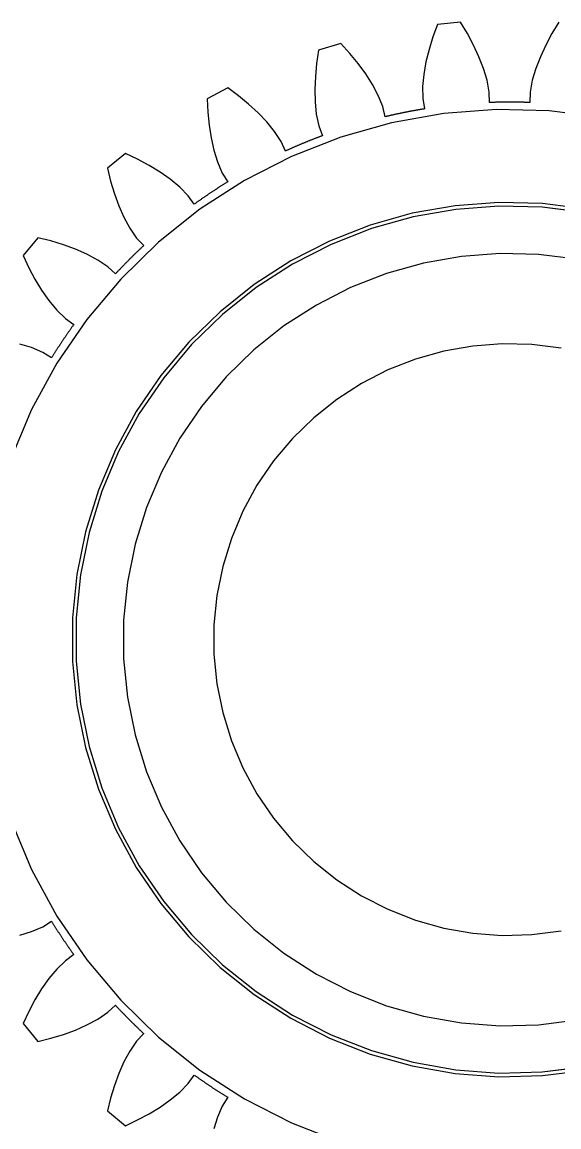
# Model space of a CAD drawing. Header units: millimetres. Extents: x -29 to 159, y -20 to 130.
# Drawn here: x -6.68 to 0.67, y 100.81 to 115.97 of the extents above; entities that cross this region are included whole.
import ezdxf

# ---------------------------------------------------------------- set-up
doc = ezdxf.new("R2010")
doc.units = ezdxf.units.MM
doc.linetypes.add('DASHED', pattern=[1.524, 1.27, -0.254])
doc.layers.add('HIDDEN', color=8, linetype='DASHED')
doc.layers.add('VISIBLE', color=7, linetype='CONTINUOUS')

msp = doc.modelspace()

# ---------------------------------------------------------------- linework, layer by layer
at = {"layer": 'HIDDEN'}
for points in [[(-0.99143, 115.93546), (-1.0534, 115.76291)], [(-0.99143, 115.93546), (-1.0534, 115.76291)], [(-0.67457, 115.96666), (-0.99143, 115.93546)], [(-0.67457, 115.96666), (-0.99143, 115.93546)], [(-0.58012, 115.80952), (-0.67457, 115.96666)], [(-0.58012, 115.80952), (-0.67457, 115.96666)], [(0.67457, 115.96666), (0.58012, 115.80952)], [(0.67457, 115.96666), (0.58012, 115.80952)], [(-1.0534, 115.76291), (-1.10555, 115.59086)], [(-1.0534, 115.76291), (-1.10555, 115.59086)], [(-0.49541, 115.65096), (-0.58012, 115.80952)], [(-0.49541, 115.65096), (-0.58012, 115.80952)], [(0.58012, 115.80952), (0.49541, 115.65096)], [(0.58012, 115.80952), (0.49541, 115.65096)], [(-2.61933, 115.57983), (-2.64645, 115.3985)], [(-2.61933, 115.57983), (-2.64645, 115.3985)], [(-2.31465, 115.67225), (-2.61933, 115.57983)], [(-2.31465, 115.67225), (-2.61933, 115.57983)], [(-2.19136, 115.53655), (-2.31465, 115.67225)], [(-2.19136, 115.53655), (-2.31465, 115.67225)], [(-2.07734, 115.39756), (-2.19136, 115.53655)], [(-2.07734, 115.39756), (-2.19136, 115.53655)], [(-1.10555, 115.59086), (-1.14719, 115.41965)], [(-1.10555, 115.59086), (-1.14719, 115.41965)], [(-0.42117, 115.49116), (-0.49541, 115.65096)], [(-0.42117, 115.49116), (-0.49541, 115.65096)], [(0.49541, 115.65096), (0.42117, 115.49116)], [(0.49541, 115.65096), (0.42117, 115.49116)], [(-2.64645, 115.3985), (-2.66403, 115.21959)], [(-2.64645, 115.3985), (-2.66403, 115.21959)], [(-1.97335, 115.25532), (-2.07734, 115.39756)], [(-1.97335, 115.25532), (-2.07734, 115.39756)], [(-1.14719, 115.41965), (-1.17725, 115.24967)], [(-1.14719, 115.41965), (-1.17725, 115.24967)], [(-0.35853, 115.3303), (-0.42117, 115.49116)], [(-0.35853, 115.3303), (-0.42117, 115.49116)], [(0.42117, 115.49116), (0.35853, 115.3303)], [(0.42117, 115.49116), (0.35853, 115.3303)], [(-2.66403, 115.21959), (-2.67147, 115.04355)], [(-2.66403, 115.21959), (-2.67147, 115.04355)], [(-1.88053, 115.10978), (-1.97335, 115.25532)], [(-1.88053, 115.10978), (-1.97335, 115.25532)], [(-1.17725, 115.24967), (-1.19373, 115.08143)], [(-1.17725, 115.24967), (-1.19373, 115.08143)], [(-0.30954, 115.16852), (-0.35853, 115.3303)], [(-0.30954, 115.16852), (-0.35853, 115.3303)], [(0.35853, 115.3303), (0.30954, 115.16852)], [(0.35853, 115.3303), (0.30954, 115.16852)], [(-1.80092, 114.96065), (-1.88053, 115.10978)], [(-1.80092, 114.96065), (-1.88053, 115.10978)], [(-1.19373, 115.08143), (-1.19057, 114.91614)], [(-1.19373, 115.08143), (-1.19057, 114.91614)], [(-0.2804, 115.00578), (-0.30954, 115.16852)], [(-0.2804, 115.00578), (-0.30954, 115.16852)], [(0.30954, 115.16852), (0.2804, 115.00578)], [(0.30954, 115.16852), (0.2804, 115.00578)], [(-3.86577, 115.06353), (-4.14657, 114.91344)], [(-3.86577, 115.06353), (-4.14657, 114.91344)], [(-3.71838, 114.95449), (-3.86577, 115.06353)], [(-3.71838, 114.95449), (-3.86577, 115.06353)], [(-3.57944, 114.84042), (-3.71838, 114.95449)], [(-3.57944, 114.84042), (-3.71838, 114.95449)], [(-2.67147, 115.04355), (-2.66779, 114.87096)], [(-2.67147, 115.04355), (-2.66779, 114.87096)], [(-1.74059, 114.80673), (-1.80092, 114.96065)], [(-1.74059, 114.80673), (-1.80092, 114.96065)], [(-1.19057, 114.91614), (-1.16799, 114.7754)], [(-1.19057, 114.91614), (-1.16799, 114.7754)], [(-0.27508, 114.86334), (-0.2804, 115.00578)], [(-0.27508, 114.86334), (-0.2804, 115.00578)], [(0.2804, 115.00578), (0.27508, 114.86334)], [(0.2804, 115.00578), (0.27508, 114.86334)], [(-4.14657, 114.91344), (-4.13779, 114.73031)], [(-4.14657, 114.91344), (-4.13779, 114.73031)], [(-3.44969, 114.7212), (-3.57944, 114.84042)], [(-3.44969, 114.7212), (-3.57944, 114.84042)], [(-2.66779, 114.87096), (-2.65113, 114.70275)], [(-2.66779, 114.87096), (-2.65113, 114.70275)], [(-1.70759, 114.66806), (-1.74059, 114.80673)], [(-1.70759, 114.66806), (-1.74059, 114.80673)], [(-1.16799, 114.7754), (-1.17662, 114.77401), (-1.18524, 114.77261), (-1.19386, 114.7712), (-1.20248, 114.76978), (-1.2111, 114.76835), (-1.21971, 114.76691), (-1.22832, 114.76546), (-1.23694, 114.764), (-1.24555, 114.76253), (-1.25415, 114.76105), (-1.26276, 114.75956), (-1.27137, 114.75806), (-1.27997, 114.75655), (-1.28857, 114.75503), (-1.29717, 114.7535), (-1.30577, 114.75196), (-1.31436, 114.75041), (-1.32296, 114.74884), (-1.33155, 114.74727), (-1.34014, 114.74569), (-1.34873, 114.7441), (-1.35732, 114.74249), (-1.3659, 114.74088), (-1.37448, 114.73926), (-1.38306, 114.73763), (-1.39164, 114.73598), (-1.40022, 114.73433), (-1.40879, 114.73267), (-1.41737, 114.73099), (-1.42594, 114.72931), (-1.43451, 114.72762), (-1.44307, 114.72591), (-1.45164, 114.7242), (-1.4602, 114.72247), (-1.46876, 114.72074), (-1.47732, 114.71899), (-1.48588, 114.71724), (-1.49443, 114.71547), (-1.50299, 114.7137), (-1.51154, 114.71191), (-1.52008, 114.71012), (-1.52863, 114.70831), (-1.53717, 114.7065), (-1.54572, 114.70467), (-1.55426, 114.70284), (-1.56279, 114.70099), (-1.57133, 114.69913), (-1.57986, 114.69727), (-1.58839, 114.69539), (-1.59692, 114.69351), (-1.60545, 114.69161), (-1.61397, 114.6897), (-1.62249, 114.68779), (-1.63101, 114.68586), (-1.63953, 114.68392), (-1.64805, 114.68198), (-1.65656, 114.68002), (-1.66507, 114.67805), (-1.67358, 114.67607), (-1.68208, 114.67409), (-1.69059, 114.67209), (-1.69909, 114.67008), (-1.70759, 114.66806)], [(-1.16799, 114.7754), (-1.17662, 114.77401), (-1.18524, 114.77261), (-1.19386, 114.7712), (-1.20248, 114.76978), (-1.2111, 114.76835), (-1.21971, 114.76691), (-1.22832, 114.76546), (-1.23694, 114.764), (-1.24555, 114.76253), (-1.25415, 114.76105), (-1.26276, 114.75956), (-1.27137, 114.75806), (-1.27997, 114.75655), (-1.28857, 114.75503), (-1.29717, 114.7535), (-1.30577, 114.75196), (-1.31436, 114.75041), (-1.32296, 114.74884), (-1.33155, 114.74727), (-1.34014, 114.74569), (-1.34873, 114.7441), (-1.35732, 114.74249), (-1.3659, 114.74088), (-1.37448, 114.73926), (-1.38306, 114.73763), (-1.39164, 114.73598), (-1.40022, 114.73433), (-1.40879, 114.73267), (-1.41737, 114.73099), (-1.42594, 114.72931), (-1.43451, 114.72762), (-1.44307, 114.72591), (-1.45164, 114.7242), (-1.4602, 114.72247), (-1.46876, 114.72074), (-1.47732, 114.71899), (-1.48588, 114.71724), (-1.49443, 114.71547), (-1.50299, 114.7137), (-1.51154, 114.71191), (-1.52008, 114.71012), (-1.52863, 114.70831), (-1.53717, 114.7065), (-1.54572, 114.70467), (-1.55426, 114.70284), (-1.56279, 114.70099), (-1.57133, 114.69913), (-1.57986, 114.69727), (-1.58839, 114.69539), (-1.59692, 114.69351), (-1.60545, 114.69161), (-1.61397, 114.6897), (-1.62249, 114.68779), (-1.63101, 114.68586), (-1.63953, 114.68392), (-1.64805, 114.68198), (-1.65656, 114.68002), (-1.66507, 114.67805), (-1.67358, 114.67607), (-1.68208, 114.67409), (-1.69059, 114.67209), (-1.69909, 114.67008), (-1.70759, 114.66806)], [(0.27508, 114.86334), (0.26635, 114.86366), (0.25762, 114.86397), (0.24889, 114.86427), (0.24016, 114.86456), (0.23143, 114.86484), (0.2227, 114.86511), (0.21397, 114.86537), (0.20524, 114.86562), (0.19651, 114.86585), (0.18778, 114.86608), (0.17905, 114.8663), (0.17031, 114.86651), (0.16158, 114.8667), (0.15285, 114.86689), (0.14412, 114.86706), (0.13538, 114.86723), (0.12665, 114.86739), (0.11791, 114.86753), (0.10918, 114.86766), (0.10045, 114.86779), (0.09171, 114.8679), (0.08298, 114.86801), (0.07424, 114.8681), (0.06551, 114.86818), (0.05678, 114.86825), (0.04804, 114.86832), (0.03931, 114.86837), (0.03057, 114.86841), (0.02184, 114.86844), (0.0131, 114.86846), (0.00437, 114.86847), (-0.00437, 114.86847), (-0.0131, 114.86846), (-0.02184, 114.86844), (-0.03057, 114.86841), (-0.03931, 114.86837), (-0.04804, 114.86832), (-0.05678, 114.86825), (-0.06551, 114.86818), (-0.07424, 114.8681), (-0.08298, 114.86801), (-0.09171, 114.8679), (-0.10045, 114.86779), (-0.10918, 114.86766), (-0.11791, 114.86753), (-0.12665, 114.86739), (-0.13538, 114.86723), (-0.14412, 114.86706), (-0.15285, 114.86689), (-0.16158, 114.8667), (-0.17031, 114.86651), (-0.17905, 114.8663), (-0.18778, 114.86608), (-0.19651, 114.86585), (-0.20524, 114.86562), (-0.21397, 114.86537), (-0.2227, 114.86511), (-0.23143, 114.86484), (-0.24016, 114.86456), (-0.24889, 114.86427), (-0.25762, 114.86397), (-0.26635, 114.86366), (-0.27508, 114.86334)], [(0.27508, 114.86334), (0.26635, 114.86366), (0.25762, 114.86397), (0.24889, 114.86427), (0.24016, 114.86456), (0.23143, 114.86484), (0.2227, 114.86511), (0.21397, 114.86537), (0.20524, 114.86562), (0.19651, 114.86585), (0.18778, 114.86608), (0.17905, 114.8663), (0.17031, 114.86651), (0.16158, 114.8667), (0.15285, 114.86689), (0.14412, 114.86706), (0.13538, 114.86723), (0.12665, 114.86739), (0.11791, 114.86753), (0.10918, 114.86766), (0.10045, 114.86779), (0.09171, 114.8679), (0.08298, 114.86801), (0.07424, 114.8681), (0.06551, 114.86818), (0.05678, 114.86825), (0.04804, 114.86832), (0.03931, 114.86837), (0.03057, 114.86841), (0.02184, 114.86844), (0.0131, 114.86846), (0.00437, 114.86847), (-0.00437, 114.86847), (-0.0131, 114.86846), (-0.02184, 114.86844), (-0.03057, 114.86841), (-0.03931, 114.86837), (-0.04804, 114.86832), (-0.05678, 114.86825), (-0.06551, 114.86818), (-0.07424, 114.8681), (-0.08298, 114.86801), (-0.09171, 114.8679), (-0.10045, 114.86779), (-0.10918, 114.86766), (-0.11791, 114.86753), (-0.12665, 114.86739), (-0.13538, 114.86723), (-0.14412, 114.86706), (-0.15285, 114.86689), (-0.16158, 114.8667), (-0.17031, 114.86651), (-0.17905, 114.8663), (-0.18778, 114.86608), (-0.19651, 114.86585), (-0.20524, 114.86562), (-0.21397, 114.86537), (-0.2227, 114.86511), (-0.23143, 114.86484), (-0.24016, 114.86456), (-0.24889, 114.86427), (-0.25762, 114.86397), (-0.26635, 114.86366), (-0.27508, 114.86334)], [(-4.13779, 114.73031), (-4.12013, 114.55141)], [(-4.13779, 114.73031), (-4.12013, 114.55141)], [(-3.33026, 114.59656), (-3.44969, 114.7212)], [(-3.33026, 114.59656), (-3.44969, 114.7212)], [(-2.65113, 114.70275), (-2.61578, 114.54125)], [(-2.65113, 114.70275), (-2.61578, 114.54125)], [(-4.12013, 114.55141), (-4.09309, 114.3773)], [(-4.12013, 114.55141), (-4.09309, 114.3773)], [(-3.22309, 114.46583), (-3.33026, 114.59656)], [(-3.22309, 114.46583), (-3.33026, 114.59656)], [(-3.13389, 114.32664), (-3.22309, 114.46583)], [(-3.13389, 114.32664), (-3.22309, 114.46583)], [(-2.61578, 114.54125), (-2.56618, 114.40761)], [(-2.61578, 114.54125), (-2.56618, 114.40761)], [(-4.09309, 114.3773), (-4.05581, 114.20875)], [(-4.09309, 114.3773), (-4.05581, 114.20875)], [(-3.07447, 114.19707), (-3.13389, 114.32664)], [(-3.07447, 114.19707), (-3.13389, 114.32664)], [(-2.56618, 114.40761), (-2.57437, 114.40457), (-2.58255, 114.40151), (-2.59073, 114.39845), (-2.59891, 114.39538), (-2.60708, 114.39229), (-2.61525, 114.3892), (-2.62342, 114.3861), (-2.63158, 114.38299), (-2.63974, 114.37987), (-2.64789, 114.37674), (-2.65604, 114.37359), (-2.66419, 114.37044), (-2.67233, 114.36728), (-2.68047, 114.36411), (-2.68861, 114.36093), (-2.69674, 114.35774), (-2.70487, 114.35455), (-2.71299, 114.35134), (-2.72111, 114.34812), (-2.72923, 114.34489), (-2.73734, 114.34165), (-2.74545, 114.33841), (-2.75355, 114.33515), (-2.76166, 114.33189), (-2.76975, 114.32861), (-2.77785, 114.32532), (-2.78594, 114.32203), (-2.79402, 114.31873), (-2.8021, 114.31541), (-2.81018, 114.31209), (-2.81825, 114.30875), (-2.82632, 114.30541), (-2.83439, 114.30206), (-2.84245, 114.2987), (-2.85051, 114.29533), (-2.85856, 114.29195), (-2.86661, 114.28856), (-2.87466, 114.28516), (-2.8827, 114.28175), (-2.89074, 114.27833), (-2.89877, 114.2749), (-2.9068, 114.27146), (-2.91483, 114.26801), (-2.92285, 114.26456), (-2.93087, 114.26109), (-2.93888, 114.25761), (-2.94689, 114.25413), (-2.9549, 114.25063), (-2.9629, 114.24713), (-2.97089, 114.24361), (-2.97889, 114.24009), (-2.98688, 114.23656), (-2.99486, 114.23302), (-3.00284, 114.22946), (-3.01082, 114.2259), (-3.01879, 114.22233), (-3.02675, 114.21875), (-3.03472, 114.21516), (-3.04268, 114.21156), (-3.05063, 114.20796), (-3.05858, 114.20434), (-3.06653, 114.20071), (-3.07447, 114.19707)], [(-2.56618, 114.40761), (-2.57437, 114.40457), (-2.58255, 114.40151), (-2.59073, 114.39845), (-2.59891, 114.39538), (-2.60708, 114.39229), (-2.61525, 114.3892), (-2.62342, 114.3861), (-2.63158, 114.38299), (-2.63974, 114.37987), (-2.64789, 114.37674), (-2.65604, 114.37359), (-2.66419, 114.37044), (-2.67233, 114.36728), (-2.68047, 114.36411), (-2.68861, 114.36093), (-2.69674, 114.35774), (-2.70487, 114.35455), (-2.71299, 114.35134), (-2.72111, 114.34812), (-2.72923, 114.34489), (-2.73734, 114.34165), (-2.74545, 114.33841), (-2.75355, 114.33515), (-2.76166, 114.33189), (-2.76975, 114.32861), (-2.77785, 114.32532), (-2.78594, 114.32203), (-2.79402, 114.31873), (-2.8021, 114.31541), (-2.81018, 114.31209), (-2.81825, 114.30875), (-2.82632, 114.30541), (-2.83439, 114.30206), (-2.84245, 114.2987), (-2.85051, 114.29533), (-2.85856, 114.29195), (-2.86661, 114.28856), (-2.87466, 114.28516), (-2.8827, 114.28175), (-2.89074, 114.27833), (-2.89877, 114.2749), (-2.9068, 114.27146), (-2.91483, 114.26801), (-2.92285, 114.26456), (-2.93087, 114.26109), (-2.93888, 114.25761), (-2.94689, 114.25413), (-2.9549, 114.25063), (-2.9629, 114.24713), (-2.97089, 114.24361), (-2.97889, 114.24009), (-2.98688, 114.23656), (-2.99486, 114.23302), (-3.00284, 114.22946), (-3.01082, 114.2259), (-3.01879, 114.22233), (-3.02675, 114.21875), (-3.03472, 114.21516), (-3.04268, 114.21156), (-3.05063, 114.20796), (-3.05858, 114.20434), (-3.06653, 114.20071), (-3.07447, 114.19707)], [(-5.26834, 114.1639), (-5.51446, 113.96192)], [(-5.26834, 114.1639), (-5.51446, 113.96192)], [(-5.1025, 114.08571), (-5.26834, 114.1639)], [(-5.1025, 114.08571), (-5.26834, 114.1639)], [(-4.05581, 114.20875), (-4.00665, 114.04701)], [(-4.05581, 114.20875), (-4.00665, 114.04701)], [(-4.94398, 114.00094), (-5.1025, 114.08571)], [(-4.94398, 114.00094), (-5.1025, 114.08571)], [(-4.00665, 114.04701), (-3.94047, 113.89551)], [(-4.00665, 114.04701), (-3.94047, 113.89551)], [(-5.51446, 113.96192), (-5.47012, 113.78402)], [(-5.51446, 113.96192), (-5.47012, 113.78402)], [(-4.79347, 113.90932), (-4.94398, 114.00094)], [(-4.79347, 113.90932), (-4.94398, 114.00094)], [(-4.65201, 113.81037), (-4.79347, 113.90932)], [(-4.65201, 113.81037), (-4.79347, 113.90932)], [(-3.94047, 113.89551), (-3.86576, 113.77412)], [(-3.94047, 113.89551), (-3.86576, 113.77412)], [(-5.47012, 113.78402), (-5.4179, 113.612)], [(-5.47012, 113.78402), (-5.4179, 113.612)], [(-4.5214, 113.70307), (-4.65201, 113.81037)], [(-4.5214, 113.70307), (-4.65201, 113.81037)], [(-4.40676, 113.58395), (-4.5214, 113.70307)], [(-4.40676, 113.58395), (-4.5214, 113.70307)], [(-3.86576, 113.77412), (-3.87319, 113.76954), (-3.88062, 113.76495), (-3.88805, 113.76035), (-3.89547, 113.75574), (-3.90288, 113.75112), (-3.91029, 113.74649), (-3.91769, 113.74186), (-3.92509, 113.73721), (-3.93248, 113.73256), (-3.93987, 113.7279), (-3.94725, 113.72323), (-3.95463, 113.71855), (-3.962, 113.71386), (-3.96936, 113.70916), (-3.97672, 113.70446), (-3.98407, 113.69974), (-3.99142, 113.69502), (-3.99876, 113.69029), (-4.0061, 113.68555), (-4.01343, 113.6808), (-4.02076, 113.67604), (-4.02808, 113.67127), (-4.03539, 113.6665), (-4.0427, 113.66171), (-4.05, 113.65692), (-4.0573, 113.65212), (-4.06459, 113.64731), (-4.07188, 113.64249), (-4.07916, 113.63767), (-4.08643, 113.63283), (-4.0937, 113.62799), (-4.10096, 113.62313), (-4.10822, 113.61827), (-4.11547, 113.6134), (-4.12271, 113.60852), (-4.12995, 113.60364), (-4.13719, 113.59874), (-4.14442, 113.59384), (-4.15164, 113.58892), (-4.15885, 113.584), (-4.16607, 113.57907), (-4.17327, 113.57413), (-4.18047, 113.56919), (-4.18766, 113.56423), (-4.19485, 113.55927), (-4.20203, 113.55429), (-4.20921, 113.54931), (-4.21638, 113.54432), (-4.22354, 113.53933), (-4.2307, 113.53432), (-4.23785, 113.5293), (-4.24499, 113.52428), (-4.25213, 113.51925), (-4.25927, 113.51421), (-4.2664, 113.50916), (-4.27352, 113.5041), (-4.28063, 113.49904), (-4.28774, 113.49396), (-4.29485, 113.48888), (-4.30194, 113.48379), (-4.30904, 113.47869), (-4.31612, 113.47358), (-4.3232, 113.46847)], [(-3.86576, 113.77412), (-3.87319, 113.76954), (-3.88062, 113.76495), (-3.88805, 113.76035), (-3.89547, 113.75574), (-3.90288, 113.75112), (-3.91029, 113.74649), (-3.91769, 113.74186), (-3.92509, 113.73721), (-3.93248, 113.73256), (-3.93987, 113.7279), (-3.94725, 113.72323), (-3.95463, 113.71855), (-3.962, 113.71386), (-3.96936, 113.70916), (-3.97672, 113.70446), (-3.98407, 113.69974), (-3.99142, 113.69502), (-3.99876, 113.69029), (-4.0061, 113.68555), (-4.01343, 113.6808), (-4.02076, 113.67604), (-4.02808, 113.67127), (-4.03539, 113.6665), (-4.0427, 113.66171), (-4.05, 113.65692), (-4.0573, 113.65212), (-4.06459, 113.64731), (-4.07188, 113.64249), (-4.07916, 113.63767), (-4.08643, 113.63283), (-4.0937, 113.62799), (-4.10096, 113.62313), (-4.10822, 113.61827), (-4.11547, 113.6134), (-4.12271, 113.60852), (-4.12995, 113.60364), (-4.13719, 113.59874), (-4.14442, 113.59384), (-4.15164, 113.58892), (-4.15885, 113.584), (-4.16607, 113.57907), (-4.17327, 113.57413), (-4.18047, 113.56919), (-4.18766, 113.56423), (-4.19485, 113.55927), (-4.20203, 113.55429), (-4.20921, 113.54931), (-4.21638, 113.54432), (-4.22354, 113.53933), (-4.2307, 113.53432), (-4.23785, 113.5293), (-4.24499, 113.52428), (-4.25213, 113.51925), (-4.25927, 113.51421), (-4.2664, 113.50916), (-4.27352, 113.5041), (-4.28063, 113.49904), (-4.28774, 113.49396), (-4.29485, 113.48888), (-4.30194, 113.48379), (-4.30904, 113.47869), (-4.31612, 113.47358), (-4.3232, 113.46847)], [(-5.4179, 113.612), (-5.35741, 113.44651)], [(-5.4179, 113.612), (-5.35741, 113.44651)], [(-4.3232, 113.46847), (-4.40676, 113.58395)], [(-4.3232, 113.46847), (-4.40676, 113.58395)], [(1.04189, 113.40232), (0.44838, 113.4767), (-0.14958, 113.49161), (-0.74606, 113.44691), (-1.33513, 113.34304), (-1.91092, 113.18104), (-2.46772, 112.96251), (-3, 112.68963), (-3.50246, 112.3651), (-3.97012, 111.99216), (-4.39831, 111.57451), (-4.7828, 111.1163), (-5.11975, 110.62208), (-5.40581, 110.09678), (-5.63816, 109.54559), (-5.81446, 108.97402), (-5.93298, 108.38773), (-5.99254, 107.79255), (-5.99254, 107.1944), (-5.93298, 106.59922), (-5.81446, 106.01293), (-5.63816, 105.44135), (-5.40581, 104.89017), (-5.11975, 104.36486), (-4.7828, 103.87065), (-4.39831, 103.41244), (-3.97012, 102.99479), (-3.50246, 102.62184), (-3, 102.29732), (-2.46772, 102.02444), (-1.91092, 101.80591), (-1.33513, 101.64391), (-0.74606, 101.54004), (-0.14958, 101.49534), (0.44838, 101.51025), (1.04189, 101.58463)], [(1.04189, 113.40232), (0.44838, 113.4767), (-0.14958, 113.49161), (-0.74606, 113.44691), (-1.33513, 113.34304), (-1.91092, 113.18104), (-2.46772, 112.96251), (-3, 112.68963), (-3.50246, 112.3651), (-3.97012, 111.99216), (-4.39831, 111.57451), (-4.7828, 111.1163), (-5.11975, 110.62208), (-5.40581, 110.09678), (-5.63816, 109.54559), (-5.81446, 108.97402), (-5.93298, 108.38773), (-5.99254, 107.79255), (-5.99254, 107.1944), (-5.93298, 106.59922), (-5.81446, 106.01293), (-5.63816, 105.44135), (-5.40581, 104.89017), (-5.11975, 104.36486), (-4.7828, 103.87065), (-4.39831, 103.41244), (-3.97012, 102.99479), (-3.50246, 102.62184), (-3, 102.29732), (-2.46772, 102.02444), (-1.91092, 101.80591), (-1.33513, 101.64391), (-0.74606, 101.54004), (-0.14958, 101.49534), (0.44838, 101.51025), (1.04189, 101.58463)], [(1.04189, 113.40232), (0.44838, 113.4767), (-0.14958, 113.49161), (-0.74606, 113.44691), (-1.33513, 113.34304), (-1.91092, 113.18104), (-2.46772, 112.96251), (-3, 112.68963), (-3.50246, 112.3651), (-3.97012, 111.99216), (-4.39831, 111.57451), (-4.7828, 111.1163), (-5.11975, 110.62208), (-5.40581, 110.09678), (-5.63816, 109.54559), (-5.81446, 108.97402), (-5.93298, 108.38773), (-5.99254, 107.79255), (-5.99254, 107.1944), (-5.93298, 106.59922), (-5.81446, 106.01293), (-5.63816, 105.44135), (-5.40581, 104.89017), (-5.11975, 104.36486), (-4.7828, 103.87065), (-4.39831, 103.41244), (-3.97012, 102.99479), (-3.50246, 102.62184), (-3, 102.29732), (-2.46772, 102.02444), (-1.91092, 101.80591), (-1.33513, 101.64391), (-0.74606, 101.54004), (-0.14958, 101.49534), (0.44838, 101.51025), (1.04189, 101.58463)], [(1.04189, 113.40232), (0.44838, 113.4767), (-0.14958, 113.49161), (-0.74606, 113.44691), (-1.33513, 113.34304), (-1.91092, 113.18104), (-2.46772, 112.96251), (-3, 112.68963), (-3.50246, 112.3651), (-3.97012, 111.99216), (-4.39831, 111.57451), (-4.7828, 111.1163), (-5.11975, 110.62208), (-5.40581, 110.09678), (-5.63816, 109.54559), (-5.81446, 108.97402), (-5.93298, 108.38773), (-5.99254, 107.79255), (-5.99254, 107.1944), (-5.93298, 106.59922), (-5.81446, 106.01293), (-5.63816, 105.44135), (-5.40581, 104.89017), (-5.11975, 104.36486), (-4.7828, 103.87065), (-4.39831, 103.41244), (-3.97012, 102.99479), (-3.50246, 102.62184), (-3, 102.29732), (-2.46772, 102.02444), (-1.91092, 101.80591), (-1.33513, 101.64391), (-0.74606, 101.54004), (-0.14958, 101.49534), (0.44838, 101.51025), (1.04189, 101.58463)], [(1.03321, 113.35308), (0.44464, 113.42684), (-0.14834, 113.44162), (-0.73985, 113.3973), (-1.324, 113.29429), (-1.895, 113.13364), (-2.44716, 112.91693), (-2.975, 112.64632), (-3.47327, 112.3245), (-3.93703, 111.95467), (-4.36166, 111.5405), (-4.74294, 111.08611), (-5.07708, 110.59601), (-5.36076, 110.07508), (-5.59117, 109.52849), (-5.76601, 108.96168), (-5.88354, 108.38027), (-5.9426, 107.79006), (-5.9426, 107.19689), (-5.88354, 106.60667), (-5.76601, 106.02527), (-5.59117, 105.45845), (-5.36076, 104.91186), (-5.07708, 104.39093), (-4.74294, 103.90084), (-4.36166, 103.44645), (-3.93703, 103.03227), (-3.47327, 102.66244), (-2.975, 102.34062), (-2.44716, 102.07001), (-1.895, 101.85331), (-1.324, 101.69265), (-0.73985, 101.58965), (-0.14834, 101.54532), (0.44464, 101.56011), (1.03321, 101.63387)], [(-5.35741, 113.44651), (-5.28796, 113.28847)], [(-5.35741, 113.44651), (-5.28796, 113.28847)], [(-5.28796, 113.28847), (-5.20819, 113.13943)], [(-5.28796, 113.28847), (-5.20819, 113.13943)], [(-5.20819, 113.13943), (-5.11373, 113.00375)], [(-5.20819, 113.13943), (-5.11373, 113.00375)], [(-6.46844, 113.00793), (-6.67043, 112.76181)], [(-6.46844, 113.00793), (-6.67043, 112.76181)], [(-6.29054, 112.9636), (-6.46844, 113.00793)], [(-6.29054, 112.9636), (-6.46844, 113.00793)], [(-6.11852, 112.91137), (-6.29054, 112.9636)], [(-6.11852, 112.91137), (-6.29054, 112.9636)], [(-5.11373, 113.00375), (-5.01677, 112.89927)], [(-5.11373, 113.00375), (-5.01677, 112.89927)], [(-5.95303, 112.85088), (-6.11852, 112.91137)], [(-5.95303, 112.85088), (-6.11852, 112.91137)], [(-5.79499, 112.78143), (-5.95303, 112.85088)], [(-5.79499, 112.78143), (-5.95303, 112.85088)], [(-5.01677, 112.89927), (-5.02317, 112.89332), (-5.02956, 112.88737), (-5.03595, 112.88141), (-5.04232, 112.87544), (-5.0487, 112.86947), (-5.05506, 112.86348), (-5.06142, 112.85749), (-5.06777, 112.85149), (-5.07411, 112.84549), (-5.08044, 112.83947), (-5.08677, 112.83345), (-5.09309, 112.82742), (-5.09941, 112.82139), (-5.10571, 112.81535), (-5.11201, 112.80929), (-5.1183, 112.80324), (-5.12459, 112.79717), (-5.13087, 112.7911), (-5.13714, 112.78502), (-5.1434, 112.77893), (-5.14966, 112.77283), (-5.15591, 112.76673), (-5.16215, 112.76062), (-5.16838, 112.7545), (-5.17461, 112.74838), (-5.18083, 112.74224), (-5.18704, 112.73611), (-5.19325, 112.72996), (-5.19945, 112.7238), (-5.20564, 112.71764), (-5.21182, 112.71147), (-5.218, 112.7053), (-5.22417, 112.69911), (-5.23033, 112.69292), (-5.23649, 112.68672), (-5.24263, 112.68052), (-5.24877, 112.6743), (-5.2549, 112.66808), (-5.26103, 112.66186), (-5.26715, 112.65562), (-5.27326, 112.64938), (-5.27936, 112.64313), (-5.28546, 112.63687), (-5.29154, 112.63061), (-5.29762, 112.62434), (-5.3037, 112.61806), (-5.30976, 112.61178), (-5.31582, 112.60548), (-5.32187, 112.59919), (-5.32792, 112.59288), (-5.33395, 112.58656), (-5.33998, 112.58024), (-5.346, 112.57392), (-5.35201, 112.56758), (-5.35802, 112.56124), (-5.36402, 112.55489), (-5.37001, 112.54853), (-5.37599, 112.54217), (-5.38197, 112.5358), (-5.38794, 112.52942), (-5.3939, 112.52303), (-5.39985, 112.51664), (-5.4058, 112.51024)], [(-5.01677, 112.89927), (-5.02317, 112.89332), (-5.02956, 112.88737), (-5.03595, 112.88141), (-5.04232, 112.87544), (-5.0487, 112.86947), (-5.05506, 112.86348), (-5.06142, 112.85749), (-5.06777, 112.85149), (-5.07411, 112.84549), (-5.08044, 112.83947), (-5.08677, 112.83345), (-5.09309, 112.82742), (-5.09941, 112.82139), (-5.10571, 112.81535), (-5.11201, 112.80929), (-5.1183, 112.80324), (-5.12459, 112.79717), (-5.13087, 112.7911), (-5.13714, 112.78502), (-5.1434, 112.77893), (-5.14966, 112.77283), (-5.15591, 112.76673), (-5.16215, 112.76062), (-5.16838, 112.7545), (-5.17461, 112.74838), (-5.18083, 112.74224), (-5.18704, 112.73611), (-5.19325, 112.72996), (-5.19945, 112.7238), (-5.20564, 112.71764), (-5.21182, 112.71147), (-5.218, 112.7053), (-5.22417, 112.69911), (-5.23033, 112.69292), (-5.23649, 112.68672), (-5.24263, 112.68052), (-5.24877, 112.6743), (-5.2549, 112.66808), (-5.26103, 112.66186), (-5.26715, 112.65562), (-5.27326, 112.64938), (-5.27936, 112.64313), (-5.28546, 112.63687), (-5.29154, 112.63061), (-5.29762, 112.62434), (-5.3037, 112.61806), (-5.30976, 112.61178), (-5.31582, 112.60548), (-5.32187, 112.59919), (-5.32792, 112.59288), (-5.33395, 112.58656), (-5.33998, 112.58024), (-5.346, 112.57392), (-5.35201, 112.56758), (-5.35802, 112.56124), (-5.36402, 112.55489), (-5.37001, 112.54853), (-5.37599, 112.54217), (-5.38197, 112.5358), (-5.38794, 112.52942), (-5.3939, 112.52303), (-5.39985, 112.51664), (-5.4058, 112.51024)], [(-6.67043, 112.76181), (-6.59224, 112.59598)], [(-6.67043, 112.76181), (-6.59224, 112.59598)], [(-5.64596, 112.70167), (-5.79499, 112.78143)], [(-5.64596, 112.70167), (-5.79499, 112.78143)], [(-5.51028, 112.60721), (-5.64596, 112.70167)], [(-5.51028, 112.60721), (-5.64596, 112.70167)], [(0.92034, 112.71295), (0.39607, 112.77865), (-0.13213, 112.79183), (-0.65902, 112.75234), (-1.17936, 112.66059), (-1.68798, 112.51749), (-2.17982, 112.32445), (-2.65, 112.08341), (-3.09384, 111.79674), (-3.50693, 111.46731), (-3.88517, 111.09839), (-4.2248, 110.69364), (-4.52244, 110.25708), (-4.77513, 109.79306), (-4.98037, 109.30618), (-5.13611, 108.80129), (-5.2408, 108.2834), (-5.29341, 107.75766), (-5.29341, 107.22929), (-5.2408, 106.70355), (-5.13611, 106.18566), (-4.98037, 105.68077), (-4.77513, 105.19389), (-4.52244, 104.72987), (-4.2248, 104.29331), (-3.88517, 103.88856), (-3.50693, 103.51963), (-3.09384, 103.1902), (-2.65, 102.90354), (-2.17982, 102.66249), (-1.68798, 102.46946), (-1.17936, 102.32635), (-0.65902, 102.23461), (-0.13213, 102.19512), (0.39607, 102.20829), (0.92034, 102.27399)], [(0.92034, 112.71295), (0.39607, 112.77865), (-0.13213, 112.79183), (-0.65902, 112.75234), (-1.17936, 112.66059), (-1.68798, 112.51749), (-2.17982, 112.32445), (-2.65, 112.08341), (-3.09384, 111.79674), (-3.50693, 111.46731), (-3.88517, 111.09839), (-4.2248, 110.69364), (-4.52244, 110.25708), (-4.77513, 109.79306), (-4.98037, 109.30618), (-5.13611, 108.80129), (-5.2408, 108.2834), (-5.29341, 107.75766), (-5.29341, 107.22929), (-5.2408, 106.70355), (-5.13611, 106.18566), (-4.98037, 105.68077), (-4.77513, 105.19389), (-4.52244, 104.72987), (-4.2248, 104.29331), (-3.88517, 103.88856), (-3.50693, 103.51963), (-3.09384, 103.1902), (-2.65, 102.90354), (-2.17982, 102.66249), (-1.68798, 102.46946), (-1.17936, 102.32635), (-0.65902, 102.23461), (-0.13213, 102.19512), (0.39607, 102.20829), (0.92034, 102.27399)], [(-6.59224, 112.59598), (-6.50746, 112.43745)], [(-6.59224, 112.59598), (-6.50746, 112.43745)], [(-5.4058, 112.51024), (-5.51028, 112.60721)], [(-5.4058, 112.51024), (-5.51028, 112.60721)], [(-6.50746, 112.43745), (-6.41584, 112.28694)], [(-6.50746, 112.43745), (-6.41584, 112.28694)], [(-6.41584, 112.28694), (-6.3169, 112.14549)], [(-6.41584, 112.28694), (-6.3169, 112.14549)], [(-6.3169, 112.14549), (-6.20959, 112.01488)], [(-6.3169, 112.14549), (-6.20959, 112.01488)], [(-6.20959, 112.01488), (-6.09048, 111.90023)], [(-6.20959, 112.01488), (-6.09048, 111.90023)], [(-6.09048, 111.90023), (-5.97499, 111.81668)], [(-6.09048, 111.90023), (-5.97499, 111.81668)], [(-5.97499, 111.81668), (-5.98011, 111.8096), (-5.98522, 111.80251), (-5.99032, 111.79542), (-5.99541, 111.78832), (-6.00049, 111.78122), (-6.00556, 111.77411), (-6.01063, 111.76699), (-6.01569, 111.75987), (-6.02074, 111.75274), (-6.02578, 111.74561), (-6.03081, 111.73847), (-6.03583, 111.73132), (-6.04085, 111.72417), (-6.04585, 111.71701), (-6.05085, 111.70985), (-6.05584, 111.70268), (-6.06082, 111.6955), (-6.06579, 111.68832), (-6.07076, 111.68114), (-6.07571, 111.67394), (-6.08066, 111.66674), (-6.0856, 111.65954), (-6.09053, 111.65233), (-6.09545, 111.64511), (-6.10036, 111.63789), (-6.10527, 111.63066), (-6.11016, 111.62343), (-6.11505, 111.61619), (-6.11993, 111.60894), (-6.1248, 111.60169), (-6.12966, 111.59443), (-6.13451, 111.58717), (-6.13936, 111.5799), (-6.14419, 111.57263), (-6.14902, 111.56535), (-6.15384, 111.55806), (-6.15865, 111.55077), (-6.16345, 111.54347), (-6.16824, 111.53617), (-6.17303, 111.52886), (-6.1778, 111.52155), (-6.18257, 111.51423), (-6.18733, 111.5069), (-6.19207, 111.49957), (-6.19681, 111.49224), (-6.20155, 111.48489), (-6.20627, 111.47755), (-6.21098, 111.47019), (-6.21569, 111.46283), (-6.22039, 111.45547), (-6.22507, 111.4481), (-6.22975, 111.44072), (-6.23442, 111.43334), (-6.23909, 111.42596), (-6.24374, 111.41856), (-6.24838, 111.41117), (-6.25302, 111.40376), (-6.25765, 111.39635), (-6.26226, 111.38894), (-6.26687, 111.38152), (-6.27147, 111.3741), (-6.27607, 111.36667), (-6.28065, 111.35923)], [(-5.97499, 111.81668), (-5.98011, 111.8096), (-5.98522, 111.80251), (-5.99032, 111.79542), (-5.99541, 111.78832), (-6.00049, 111.78122), (-6.00556, 111.77411), (-6.01063, 111.76699), (-6.01569, 111.75987), (-6.02074, 111.75274), (-6.02578, 111.74561), (-6.03081, 111.73847), (-6.03583, 111.73132), (-6.04085, 111.72417), (-6.04585, 111.71701), (-6.05085, 111.70985), (-6.05584, 111.70268), (-6.06082, 111.6955), (-6.06579, 111.68832), (-6.07076, 111.68114), (-6.07571, 111.67394), (-6.08066, 111.66674), (-6.0856, 111.65954), (-6.09053, 111.65233), (-6.09545, 111.64511), (-6.10036, 111.63789), (-6.10527, 111.63066), (-6.11016, 111.62343), (-6.11505, 111.61619), (-6.11993, 111.60894), (-6.1248, 111.60169), (-6.12966, 111.59443), (-6.13451, 111.58717), (-6.13936, 111.5799), (-6.14419, 111.57263), (-6.14902, 111.56535), (-6.15384, 111.55806), (-6.15865, 111.55077), (-6.16345, 111.54347), (-6.16824, 111.53617), (-6.17303, 111.52886), (-6.1778, 111.52155), (-6.18257, 111.51423), (-6.18733, 111.5069), (-6.19207, 111.49957), (-6.19681, 111.49224), (-6.20155, 111.48489), (-6.20627, 111.47755), (-6.21098, 111.47019), (-6.21569, 111.46283), (-6.22039, 111.45547), (-6.22507, 111.4481), (-6.22975, 111.44072), (-6.23442, 111.43334), (-6.23909, 111.42596), (-6.24374, 111.41856), (-6.24838, 111.41117), (-6.25302, 111.40376), (-6.25765, 111.39635), (-6.26226, 111.38894), (-6.26687, 111.38152), (-6.27147, 111.3741), (-6.27607, 111.36667), (-6.28065, 111.35923)], [(-6.55354, 111.50012), (-6.71527, 111.54928)], [(-6.55354, 111.50012), (-6.71527, 111.54928)], [(-6.40204, 111.43394), (-6.55354, 111.50012)], [(-6.40204, 111.43394), (-6.55354, 111.50012)], [(-6.28065, 111.35923), (-6.40204, 111.43394)], [(-6.28065, 111.35923), (-6.40204, 111.43394)], [(0.70501, 111.49179), (0.3034, 111.54212), (-0.10122, 111.55221), (-0.50484, 111.52196), (-0.90343, 111.45168), (-1.29306, 111.34206), (-1.66983, 111.19419), (-2.03, 111.00954), (-2.37, 110.78994), (-2.68644, 110.53758), (-2.97619, 110.25497), (-3.23636, 109.94492), (-3.46436, 109.6105), (-3.65793, 109.25504), (-3.81515, 108.88207), (-3.93445, 108.49531), (-4.01465, 108.09858), (-4.05495, 107.69585), (-4.05495, 107.2911), (-4.01465, 106.88836), (-3.93445, 106.49164), (-3.81515, 106.10487), (-3.65793, 105.7319), (-3.46436, 105.37645), (-3.23636, 105.04203), (-2.97619, 104.73197), (-2.68644, 104.44936), (-2.37, 104.197), (-2.03, 103.97741), (-1.66983, 103.79276), (-1.29306, 103.64489), (-0.90343, 103.53527), (-0.50484, 103.46498), (-0.10122, 103.43473), (0.3034, 103.44483), (0.70501, 103.49515)], [(-6.55354, 103.48682), (-6.40204, 103.553)], [(-6.55354, 103.48682), (-6.40204, 103.553)], [(-6.40204, 103.553), (-6.28065, 103.62772)], [(-6.40204, 103.553), (-6.28065, 103.62772)], [(-6.28065, 103.62772), (-6.27607, 103.62028), (-6.27147, 103.61285), (-6.26687, 103.60542), (-6.26226, 103.59801), (-6.25765, 103.59059), (-6.25302, 103.58318), (-6.24838, 103.57578), (-6.24374, 103.56838), (-6.23909, 103.56099), (-6.23442, 103.5536), (-6.22975, 103.54622), (-6.22507, 103.53885), (-6.22039, 103.53148), (-6.21569, 103.52411), (-6.21098, 103.51675), (-6.20627, 103.5094), (-6.20155, 103.50205), (-6.19681, 103.49471), (-6.19207, 103.48737), (-6.18733, 103.48004), (-6.18257, 103.47272), (-6.1778, 103.4654), (-6.17303, 103.45808), (-6.16824, 103.45077), (-6.16345, 103.44347), (-6.15865, 103.43617), (-6.15384, 103.42888), (-6.14902, 103.4216), (-6.14419, 103.41432), (-6.13936, 103.40704), (-6.13451, 103.39977), (-6.12966, 103.39251), (-6.1248, 103.38525), (-6.11993, 103.378), (-6.11505, 103.37076), (-6.11016, 103.36352), (-6.10527, 103.35628), (-6.10036, 103.34906), (-6.09545, 103.34183), (-6.09053, 103.33462), (-6.0856, 103.32741), (-6.08066, 103.3202), (-6.07571, 103.313), (-6.07076, 103.30581), (-6.06579, 103.29862), (-6.06082, 103.29144), (-6.05584, 103.28427), (-6.05085, 103.2771), (-6.04585, 103.26993), (-6.04085, 103.26278), (-6.03583, 103.25562), (-6.03081, 103.24848), (-6.02578, 103.24134), (-6.02074, 103.23421), (-6.01569, 103.22708), (-6.01063, 103.21996), (-6.00556, 103.21284), (-6.00049, 103.20573), (-5.99541, 103.19863), (-5.99032, 103.19153), (-5.98522, 103.18444), (-5.98011, 103.17735), (-5.97499, 103.17027)], [(-6.28065, 103.62772), (-6.27607, 103.62028), (-6.27147, 103.61285), (-6.26687, 103.60542), (-6.26226, 103.59801), (-6.25765, 103.59059), (-6.25302, 103.58318), (-6.24838, 103.57578), (-6.24374, 103.56838), (-6.23909, 103.56099), (-6.23442, 103.5536), (-6.22975, 103.54622), (-6.22507, 103.53885), (-6.22039, 103.53148), (-6.21569, 103.52411), (-6.21098, 103.51675), (-6.20627, 103.5094), (-6.20155, 103.50205), (-6.19681, 103.49471), (-6.19207, 103.48737), (-6.18733, 103.48004), (-6.18257, 103.47272), (-6.1778, 103.4654), (-6.17303, 103.45808), (-6.16824, 103.45077), (-6.16345, 103.44347), (-6.15865, 103.43617), (-6.15384, 103.42888), (-6.14902, 103.4216), (-6.14419, 103.41432), (-6.13936, 103.40704), (-6.13451, 103.39977), (-6.12966, 103.39251), (-6.1248, 103.38525), (-6.11993, 103.378), (-6.11505, 103.37076), (-6.11016, 103.36352), (-6.10527, 103.35628), (-6.10036, 103.34906), (-6.09545, 103.34183), (-6.09053, 103.33462), (-6.0856, 103.32741), (-6.08066, 103.3202), (-6.07571, 103.313), (-6.07076, 103.30581), (-6.06579, 103.29862), (-6.06082, 103.29144), (-6.05584, 103.28427), (-6.05085, 103.2771), (-6.04585, 103.26993), (-6.04085, 103.26278), (-6.03583, 103.25562), (-6.03081, 103.24848), (-6.02578, 103.24134), (-6.02074, 103.23421), (-6.01569, 103.22708), (-6.01063, 103.21996), (-6.00556, 103.21284), (-6.00049, 103.20573), (-5.99541, 103.19863), (-5.99032, 103.19153), (-5.98522, 103.18444), (-5.98011, 103.17735), (-5.97499, 103.17027)], [(-6.71527, 103.43767), (-6.55354, 103.48682)], [(-6.71527, 103.43767), (-6.55354, 103.48682)], [(-5.97499, 103.17027), (-6.09048, 103.08671)], [(-5.97499, 103.17027), (-6.09048, 103.08671)], [(-6.20959, 102.97207), (-6.3169, 102.84146)], [(-6.20959, 102.97207), (-6.3169, 102.84146)], [(-6.09048, 103.08671), (-6.20959, 102.97207)], [(-6.09048, 103.08671), (-6.20959, 102.97207)], [(-6.3169, 102.84146), (-6.41584, 102.7)], [(-6.3169, 102.84146), (-6.41584, 102.7)], [(-6.41584, 102.7), (-6.50746, 102.5495)], [(-6.41584, 102.7), (-6.50746, 102.5495)], [(-6.50746, 102.5495), (-6.59224, 102.39097)], [(-6.50746, 102.5495), (-6.59224, 102.39097)], [(-6.59224, 102.39097), (-6.67043, 102.22514)], [(-6.59224, 102.39097), (-6.67043, 102.22514)], [(-5.64596, 102.28528), (-5.51028, 102.37974)], [(-5.64596, 102.28528), (-5.51028, 102.37974)], [(-5.51028, 102.37974), (-5.4058, 102.4767)], [(-5.51028, 102.37974), (-5.4058, 102.4767)], [(-5.4058, 102.4767), (-5.39985, 102.4703), (-5.3939, 102.46391), (-5.38794, 102.45753), (-5.38197, 102.45115), (-5.37599, 102.44478), (-5.37001, 102.43841), (-5.36402, 102.43206), (-5.35802, 102.42571), (-5.35201, 102.41937), (-5.346, 102.41303), (-5.33998, 102.4067), (-5.33395, 102.40038), (-5.32792, 102.39407), (-5.32187, 102.38776), (-5.31582, 102.38146), (-5.30976, 102.37517), (-5.3037, 102.36888), (-5.29762, 102.36261), (-5.29154, 102.35633), (-5.28546, 102.35007), (-5.27936, 102.34381), (-5.27326, 102.33757), (-5.26715, 102.33132), (-5.26103, 102.32509), (-5.2549, 102.31886), (-5.24877, 102.31264), (-5.24263, 102.30643), (-5.23649, 102.30022), (-5.23033, 102.29402), (-5.22417, 102.28783), (-5.218, 102.28165), (-5.21182, 102.27547), (-5.20564, 102.2693), (-5.19945, 102.26314), (-5.19325, 102.25699), (-5.18704, 102.25084), (-5.18083, 102.2447), (-5.17461, 102.23857), (-5.16838, 102.23244), (-5.16215, 102.22633), (-5.15591, 102.22022), (-5.14966, 102.21411), (-5.1434, 102.20802), (-5.13714, 102.20193), (-5.13087, 102.19585), (-5.12459, 102.18978), (-5.1183, 102.18371), (-5.11201, 102.17765), (-5.10571, 102.1716), (-5.09941, 102.16556), (-5.09309, 102.15952), (-5.08677, 102.15349), (-5.08044, 102.14747), (-5.07411, 102.14146), (-5.06777, 102.13545), (-5.06142, 102.12945), (-5.05506, 102.12346), (-5.0487, 102.11748), (-5.04232, 102.1115), (-5.03595, 102.10554), (-5.02956, 102.09958), (-5.02317, 102.09362), (-5.01677, 102.08768)], [(-5.4058, 102.4767), (-5.39985, 102.4703), (-5.3939, 102.46391), (-5.38794, 102.45753), (-5.38197, 102.45115), (-5.37599, 102.44478), (-5.37001, 102.43841), (-5.36402, 102.43206), (-5.35802, 102.42571), (-5.35201, 102.41937), (-5.346, 102.41303), (-5.33998, 102.4067), (-5.33395, 102.40038), (-5.32792, 102.39407), (-5.32187, 102.38776), (-5.31582, 102.38146), (-5.30976, 102.37517), (-5.3037, 102.36888), (-5.29762, 102.36261), (-5.29154, 102.35633), (-5.28546, 102.35007), (-5.27936, 102.34381), (-5.27326, 102.33757), (-5.26715, 102.33132), (-5.26103, 102.32509), (-5.2549, 102.31886), (-5.24877, 102.31264), (-5.24263, 102.30643), (-5.23649, 102.30022), (-5.23033, 102.29402), (-5.22417, 102.28783), (-5.218, 102.28165), (-5.21182, 102.27547), (-5.20564, 102.2693), (-5.19945, 102.26314), (-5.19325, 102.25699), (-5.18704, 102.25084), (-5.18083, 102.2447), (-5.17461, 102.23857), (-5.16838, 102.23244), (-5.16215, 102.22633), (-5.15591, 102.22022), (-5.14966, 102.21411), (-5.1434, 102.20802), (-5.13714, 102.20193), (-5.13087, 102.19585), (-5.12459, 102.18978), (-5.1183, 102.18371), (-5.11201, 102.17765), (-5.10571, 102.1716), (-5.09941, 102.16556), (-5.09309, 102.15952), (-5.08677, 102.15349), (-5.08044, 102.14747), (-5.07411, 102.14146), (-5.06777, 102.13545), (-5.06142, 102.12945), (-5.05506, 102.12346), (-5.0487, 102.11748), (-5.04232, 102.1115), (-5.03595, 102.10554), (-5.02956, 102.09958), (-5.02317, 102.09362), (-5.01677, 102.08768)], [(-6.67043, 102.22514), (-6.46844, 101.97902)], [(-6.67043, 102.22514), (-6.46844, 101.97902)], [(-5.95303, 102.13607), (-5.79499, 102.20551)], [(-5.95303, 102.13607), (-5.79499, 102.20551)], [(-5.79499, 102.20551), (-5.64596, 102.28528)], [(-5.79499, 102.20551), (-5.64596, 102.28528)], [(-6.29054, 102.02335), (-6.11852, 102.07557)], [(-6.29054, 102.02335), (-6.11852, 102.07557)], [(-6.11852, 102.07557), (-5.95303, 102.13607)], [(-6.11852, 102.07557), (-5.95303, 102.13607)], [(-5.01677, 102.08768), (-5.11373, 101.9832)], [(-5.01677, 102.08768), (-5.11373, 101.9832)], [(-6.46844, 101.97902), (-6.29054, 102.02335)], [(-6.46844, 101.97902), (-6.29054, 102.02335)], [(-5.11373, 101.9832), (-5.20819, 101.84752)], [(-5.11373, 101.9832), (-5.20819, 101.84752)], [(-5.20819, 101.84752), (-5.28796, 101.69848)], [(-5.20819, 101.84752), (-5.28796, 101.69848)], [(-5.28796, 101.69848), (-5.35741, 101.54044)], [(-5.28796, 101.69848), (-5.35741, 101.54044)], [(-5.35741, 101.54044), (-5.4179, 101.37495)], [(-5.35741, 101.54044), (-5.4179, 101.37495)], [(-4.40676, 101.403), (-4.3232, 101.51848)], [(-4.40676, 101.403), (-4.3232, 101.51848)], [(-4.3232, 101.51848), (-4.31612, 101.51336), (-4.30904, 101.50826), (-4.30194, 101.50316), (-4.29485, 101.49807), (-4.28774, 101.49298), (-4.28063, 101.48791), (-4.27352, 101.48284), (-4.2664, 101.47779), (-4.25927, 101.47274), (-4.25213, 101.4677), (-4.24499, 101.46266), (-4.23785, 101.45764), (-4.2307, 101.45263), (-4.22354, 101.44762), (-4.21638, 101.44262), (-4.20921, 101.43763), (-4.20203, 101.43265), (-4.19485, 101.42768), (-4.18766, 101.42271), (-4.18047, 101.41776), (-4.17327, 101.41281), (-4.16607, 101.40787), (-4.15885, 101.40294), (-4.15164, 101.39802), (-4.14442, 101.39311), (-4.13719, 101.3882), (-4.12995, 101.38331), (-4.12271, 101.37842), (-4.11547, 101.37354), (-4.10822, 101.36867), (-4.10096, 101.36381), (-4.0937, 101.35896), (-4.08643, 101.35411), (-4.07916, 101.34928), (-4.07188, 101.34445), (-4.06459, 101.33963), (-4.0573, 101.33482), (-4.05, 101.33002), (-4.0427, 101.32523), (-4.03539, 101.32045), (-4.02808, 101.31567), (-4.02076, 101.31091), (-4.01343, 101.30615), (-4.0061, 101.3014), (-3.99876, 101.29666), (-3.99142, 101.29193), (-3.98407, 101.2872), (-3.97672, 101.28249), (-3.96936, 101.27778), (-3.962, 101.27309), (-3.95463, 101.2684), (-3.94725, 101.26372), (-3.93987, 101.25905), (-3.93248, 101.25439), (-3.92509, 101.24973), (-3.91769, 101.24509), (-3.91029, 101.24045), (-3.90288, 101.23583), (-3.89547, 101.23121), (-3.88805, 101.2266), (-3.88062, 101.222), (-3.87319, 101.21741), (-3.86576, 101.21282)], [(-4.3232, 101.51848), (-4.31612, 101.51336), (-4.30904, 101.50826), (-4.30194, 101.50316), (-4.29485, 101.49807), (-4.28774, 101.49298), (-4.28063, 101.48791), (-4.27352, 101.48284), (-4.2664, 101.47779), (-4.25927, 101.47274), (-4.25213, 101.4677), (-4.24499, 101.46266), (-4.23785, 101.45764), (-4.2307, 101.45263), (-4.22354, 101.44762), (-4.21638, 101.44262), (-4.20921, 101.43763), (-4.20203, 101.43265), (-4.19485, 101.42768), (-4.18766, 101.42271), (-4.18047, 101.41776), (-4.17327, 101.41281), (-4.16607, 101.40787), (-4.15885, 101.40294), (-4.15164, 101.39802), (-4.14442, 101.39311), (-4.13719, 101.3882), (-4.12995, 101.38331), (-4.12271, 101.37842), (-4.11547, 101.37354), (-4.10822, 101.36867), (-4.10096, 101.36381), (-4.0937, 101.35896), (-4.08643, 101.35411), (-4.07916, 101.34928), (-4.07188, 101.34445), (-4.06459, 101.33963), (-4.0573, 101.33482), (-4.05, 101.33002), (-4.0427, 101.32523), (-4.03539, 101.32045), (-4.02808, 101.31567), (-4.02076, 101.31091), (-4.01343, 101.30615), (-4.0061, 101.3014), (-3.99876, 101.29666), (-3.99142, 101.29193), (-3.98407, 101.2872), (-3.97672, 101.28249), (-3.96936, 101.27778), (-3.962, 101.27309), (-3.95463, 101.2684), (-3.94725, 101.26372), (-3.93987, 101.25905), (-3.93248, 101.25439), (-3.92509, 101.24973), (-3.91769, 101.24509), (-3.91029, 101.24045), (-3.90288, 101.23583), (-3.89547, 101.23121), (-3.88805, 101.2266), (-3.88062, 101.222), (-3.87319, 101.21741), (-3.86576, 101.21282)], [(-5.4179, 101.37495), (-5.47012, 101.20293)], [(-5.4179, 101.37495), (-5.47012, 101.20293)], [(-4.65201, 101.17657), (-4.5214, 101.28388)], [(-4.65201, 101.17657), (-4.5214, 101.28388)], [(-4.5214, 101.28388), (-4.40676, 101.403)], [(-4.5214, 101.28388), (-4.40676, 101.403)], [(-5.47012, 101.20293), (-5.51446, 101.02503)], [(-5.47012, 101.20293), (-5.51446, 101.02503)], [(-4.79347, 101.07763), (-4.65201, 101.17657)], [(-4.79347, 101.07763), (-4.65201, 101.17657)], [(-3.86576, 101.21282), (-3.94047, 101.09143)], [(-3.86576, 101.21282), (-3.94047, 101.09143)], [(-5.51446, 101.02503), (-5.26834, 100.82304)], [(-5.51446, 101.02503), (-5.26834, 100.82304)], [(-5.1025, 100.90123), (-4.94398, 100.98601)], [(-5.1025, 100.90123), (-4.94398, 100.98601)], [(-4.94398, 100.98601), (-4.79347, 101.07763)], [(-4.94398, 100.98601), (-4.79347, 101.07763)], [(-3.94047, 101.09143), (-4.00665, 100.93993)], [(-3.94047, 101.09143), (-4.00665, 100.93993)], [(-5.26834, 100.82304), (-5.1025, 100.90123)], [(-5.26834, 100.82304), (-5.1025, 100.90123)], [(-4.00665, 100.93993), (-4.05581, 100.7782)], [(-4.00665, 100.93993), (-4.05581, 100.7782)]]:
    msp.add_lwpolyline(points, dxfattribs=at)
at = {"layer": 'VISIBLE'}
for points in [[(1.26316, 114.65722), (0.54361, 114.7474), (-0.18135, 114.76548), (-0.90451, 114.71128), (-1.61868, 114.58536), (-2.31676, 114.38895), (-2.99181, 114.12401), (-3.63713, 113.79317), (-4.24631, 113.39972), (-4.81328, 112.94758), (-5.33241, 112.44123), (-5.79855, 111.88571), (-6.20706, 111.28653), (-6.55389, 110.64966), (-6.83557, 109.98142)], [(1.03321, 113.35308), (0.44464, 113.42684), (-0.14834, 113.44162), (-0.73985, 113.3973), (-1.324, 113.29429), (-1.895, 113.13364), (-2.44716, 112.91693), (-2.975, 112.64632), (-3.47327, 112.3245), (-3.93703, 111.95467), (-4.36166, 111.5405), (-4.74294, 111.08611), (-5.07708, 110.59601), (-5.36076, 110.07508), (-5.59117, 109.52849), (-5.76601, 108.96168), (-5.88354, 108.38027), (-5.9426, 107.79006), (-5.9426, 107.19689), (-5.88354, 106.60667), (-5.76601, 106.02527), (-5.59117, 105.45845), (-5.36076, 104.91186), (-5.07708, 104.39093), (-4.74294, 103.90084), (-4.36166, 103.44645), (-3.93703, 103.03227), (-3.47327, 102.66244), (-2.975, 102.34062), (-2.44716, 102.07001), (-1.895, 101.85331), (-1.324, 101.69265), (-0.73985, 101.58965), (-0.14834, 101.54532), (0.44464, 101.56011), (1.03321, 101.63387)], [(0.70501, 111.49179), (0.3034, 111.54212), (-0.10122, 111.55221), (-0.50484, 111.52196), (-0.90343, 111.45168), (-1.29306, 111.34206), (-1.66983, 111.19419), (-2.03, 111.00954), (-2.37, 110.78994), (-2.68644, 110.53758), (-2.97619, 110.25497), (-3.23636, 109.94492), (-3.46436, 109.6105), (-3.65793, 109.25504), (-3.81515, 108.88207), (-3.93445, 108.49531), (-4.01465, 108.09858), (-4.05495, 107.69585), (-4.05495, 107.2911), (-4.01465, 106.88836), (-3.93445, 106.49164), (-3.81515, 106.10487), (-3.65793, 105.7319), (-3.46436, 105.37645), (-3.23636, 105.04203), (-2.97619, 104.73197), (-2.68644, 104.44936), (-2.37, 104.197), (-2.03, 103.97741), (-1.66983, 103.79276), (-1.29306, 103.64489), (-0.90343, 103.53527), (-0.50484, 103.46498), (-0.10122, 103.43473), (0.3034, 103.44483), (0.70501, 103.49515)], [(-6.83557, 105.00553), (-6.55389, 104.33729), (-6.20706, 103.70042), (-5.79855, 103.10124), (-5.33241, 102.54572), (-4.81328, 102.03937), (-4.24631, 101.58722), (-3.63713, 101.19378), (-2.99181, 100.86294), (-2.31676, 100.598)]]:
    msp.add_lwpolyline(points, dxfattribs=at)

doc.saveas('drawing.dxf')
